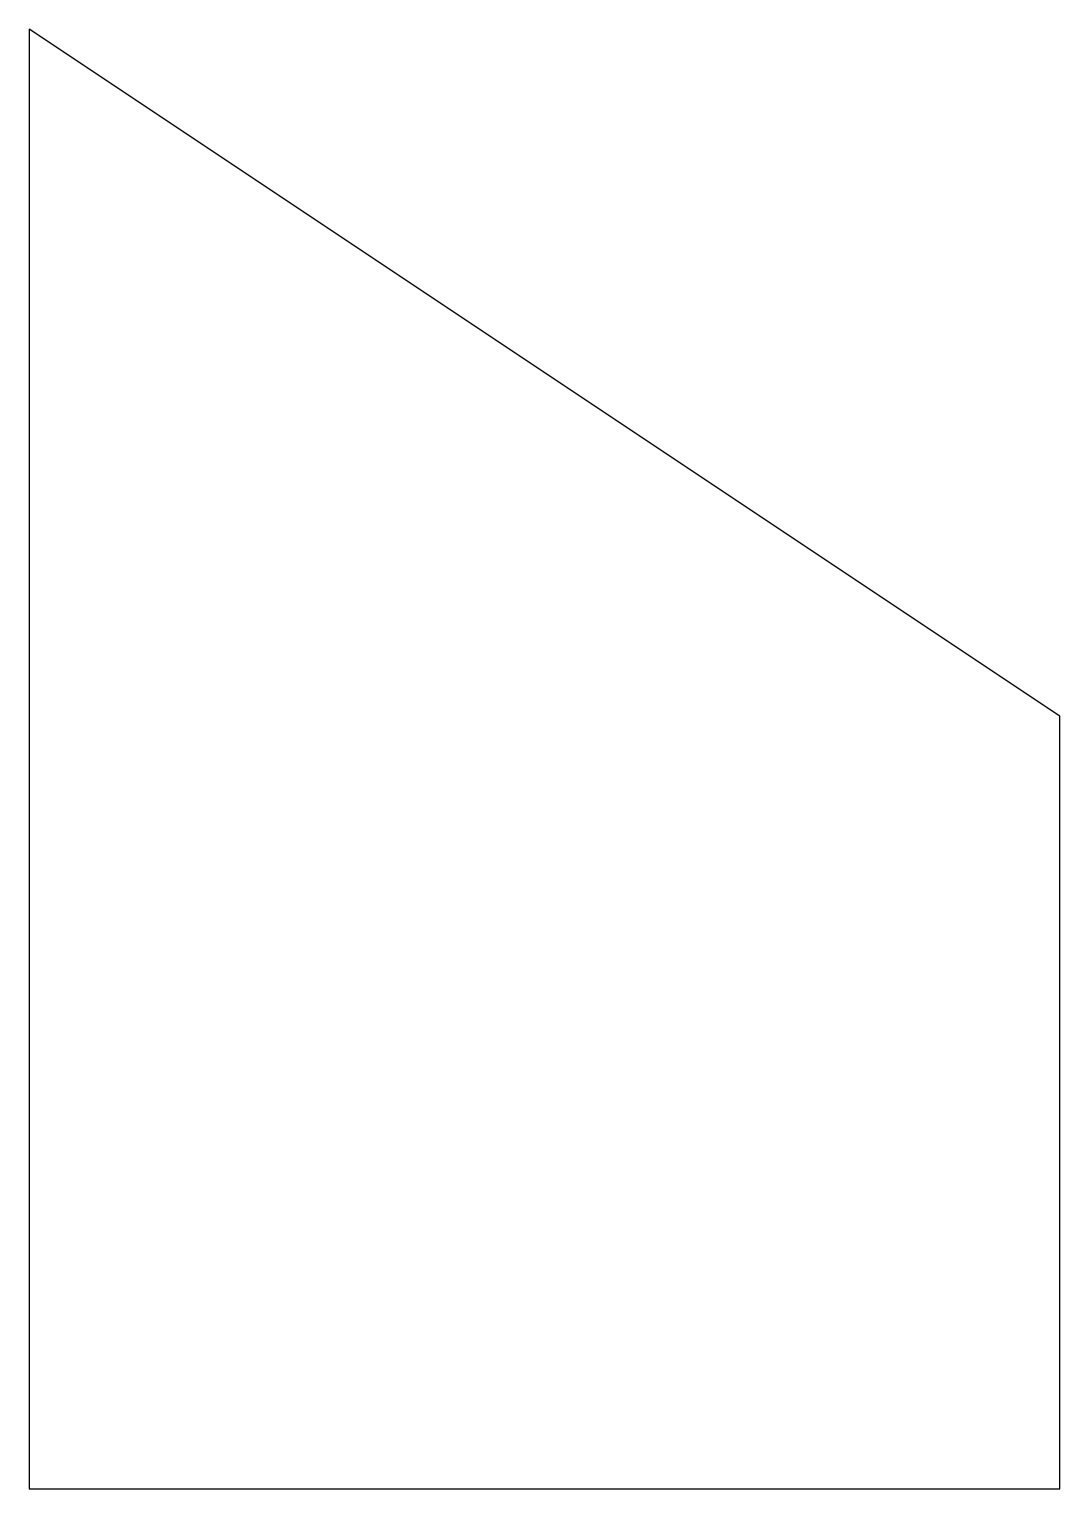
# Model space of a CAD drawing. Header units: millimetres. Extents: x -10.8 to 13.2, y -13.4 to 20.6.
import ezdxf

# ---------------------------------------------------------------- set-up
doc = ezdxf.new("R2010")
doc.units = ezdxf.units.MM
doc.layers.add('CUT', color=7, linetype='Continuous')

msp = doc.modelspace()

# ---------------------------------------------------------------- linework, layer by layer
at = {"layer": 'CUT'}
for p, q in [((-10.769, 20.59), (-10.769, -13.41)), ((13.231, 4.59), (-10.769, 20.59)), ((13.231, -13.41), (13.231, 4.59)), ((-10.769, -13.41), (13.231, -13.41))]:
    msp.add_line(p, q, dxfattribs=at)

doc.saveas('drawing.dxf')
